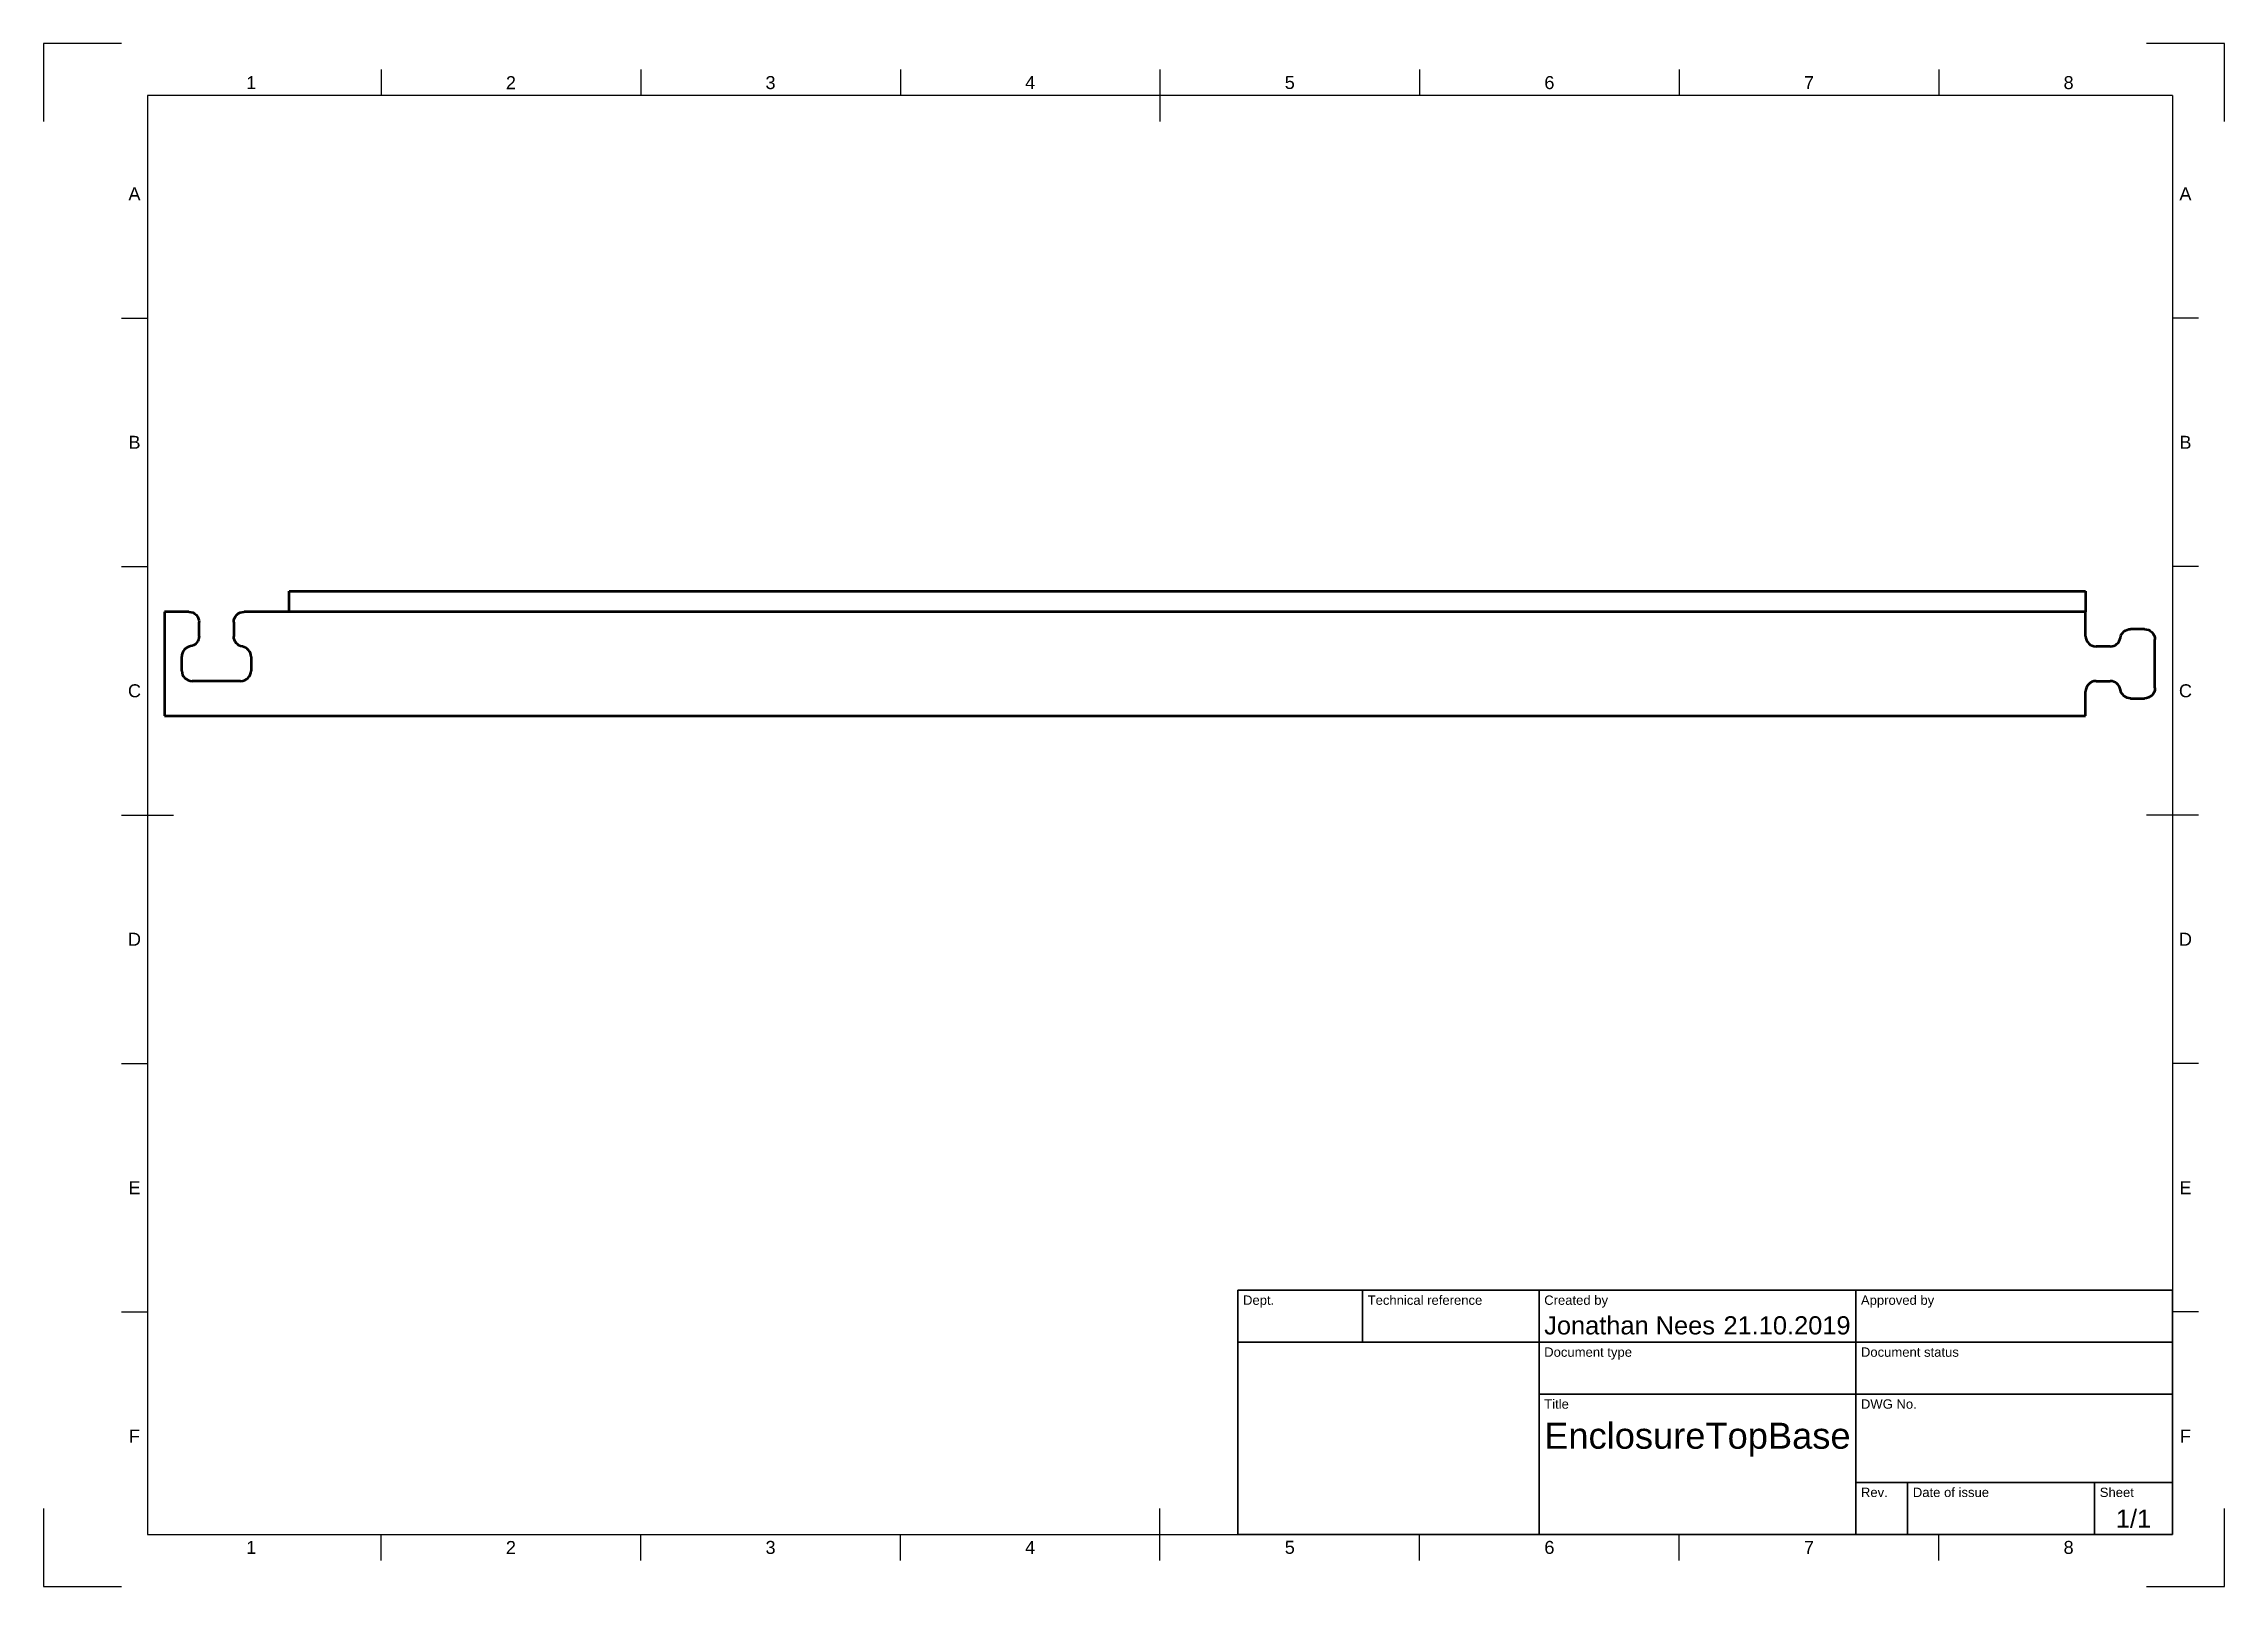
# Model space of a CAD drawing. Header units: millimetres. Extents: x 0 to 420, y 0 to 297.
import ezdxf
from ezdxf.enums import TextEntityAlignment as Align

# ---------------------------------------------------------------- set-up
doc = ezdxf.new("R2010")
doc.units = ezdxf.units.MM
doc.header["$LTSCALE"] = 0.75
for name, color, linetype, lineweight in [('Border', 7, 'Continuous', 25), ('TitleBlock', 7, 'Continuous', 35), ('Visible', 7, 'Continuous', 50)]:
    doc.layers.add(name, color=color, linetype=linetype, lineweight=lineweight)
doc.styles.add('FusionTitle', font='')
doc.styles.get('FusionTitle').set_extended_font_data('Arial Unicode MS')

# ---------------------------------------------------------------- blocks, each defined once
blk = doc.blocks.new('ISO_A3_SHEET')
at = {"layer": 'Border'}
for p, q in [((15, 297), (0, 297)), ((0, 297), (0, 282)), ((420, 297), (405, 297)), ((420, 282), (420, 297)), ((65, 292), (65, 287)), ((115, 292), (115, 287)), ((165, 292), (165, 287)), ((215, 292), (215, 282)), ((265, 292), (265, 287)), ((315, 292), (315, 287)), ((365, 292), (365, 287)), ((410, 287), (20, 287)), ((20, 287), (20, 10)), ((410, 287), (410, 10)), ((15, 244.16666), (20, 244.16666)), ((415, 244.16666), (410, 244.16666)), ((15, 196.33333), (20, 196.33333)), ((415, 196.33333), (410, 196.33333)), ((15, 148.5), (25, 148.5)), ((415, 148.5), (405, 148.5)), ((15, 100.66667), (20, 100.66667)), ((415, 100.66667), (410, 100.66667)), ((15, 52.83334), (20, 52.83334)), ((415, 52.83334), (410, 52.83334)), ((0, 15), (0, 0)), ((215, 5), (215, 15)), ((420, 0), (420, 15)), ((20, 10), (410, 10)), ((65, 5), (65, 10)), ((115, 5), (115, 10)), ((165, 5), (165, 10)), ((265, 5), (265, 10)), ((315, 5), (315, 10)), ((365, 5), (365, 10)), ((0, 0), (15, 0)), ((405, 0), (420, 0))]:
    blk.add_line(p, q, dxfattribs=at)
at = {"layer": 'Border', "style": 'FusionTitle'}
for s, p in [('1', (40, 289.5)), ('2', (90, 289.5)), ('3', (140, 289.5)), ('4', (190, 289.5)), ('5', (240, 289.5)), ('6', (290, 289.5)), ('7', (340, 289.5)), ('8', (390, 289.5)), ('A', (17.5, 268.08333)), ('A', (412.5, 268.08333)), ('B', (17.5, 220.25)), ('B', (412.5, 220.25)), ('C', (17.5, 172.41667)), ('C', (412.5, 172.41667)), ('D', (17.5, 124.58334)), ('D', (412.5, 124.58334)), ('E', (17.5, 76.75001)), ('E', (412.5, 76.75001)), ('F', (17.5, 28.91668)), ('F', (412.5, 28.91668)), ('1', (40, 7.5)), ('2', (90, 7.5)), ('3', (140, 7.5)), ('4', (190, 7.5)), ('5', (240, 7.5)), ('6', (290, 7.5)), ('7', (340, 7.5)), ('8', (390, 7.5))]:
    blk.add_text(s, height=2.5, dxfattribs=at).set_placement(p, align=Align.MIDDLE)
blk = doc.blocks.new('ISO_TITLEBLOCK')
at = {"layer": 'TitleBlock'}
for p, q in [((0, 47), (-180, 47)), ((-180, 47), (-180, 0)), ((-156, 37), (-156, 47)), ((-122, 0), (-122, 47)), ((-61, 0), (-61, 47)), ((0, 0), (0, 47)), ((-180, 37), (0, 37)), ((-122, 27), (0, 27)), ((-61, 10), (0, 10)), ((-51, 0), (-51, 10)), ((-15, 0), (-15, 10)), ((-180, 0), (0, 0))]:
    blk.add_line(p, q, dxfattribs=at)
at = {"layer": 'TitleBlock', "style": 'FusionTitle'}
for s, p in [('Dept.', (-179, 46)), ('Technical reference', (-155, 46)), ('Created by', (-121, 46)), ('Approved by', (-60, 46)), ('Document type', (-121, 36)), ('Document status', (-60, 36)), ('Title', (-121, 26)), ('DWG No.', (-60, 26)), ('Rev.', (-60, 9)), ('Date of issue', (-50, 9)), ('Sheet', (-14, 9))]:
    blk.add_text(s, height=1.8, dxfattribs=at).set_placement(p, align=Align.TOP_LEFT)
for tag, p, height in [('DEPT', (-179, 38.5), 3.5), ('TECHNICAL_REFERENCE', (-155, 38.5), 3.5), ('CREATED_BY', (-121, 38.5), 3.5), ('APPROVED_BY', (-60, 38.5), 3.5), ('DOCUMENT_TYPE', (-121, 28.5), 3.5), ('DOCUMENT_STATUS', (-60, 28.5), 3.5), ('TITLE_1', (-121, 16.5), 5), ('TITLE_2', (-121, 9), 5), ('TITLE_3', (-121, 1.5), 5), ('DATE_OF_ISSUE', (-50, 1.5), 3.5)]:
    blk.add_attdef(tag, p, '', height=height, dxfattribs=at)
for tag, p in [('CREATED_DATE', (-62, 38.5)), ('APPROVED_DATE', (-1, 38.5))]:
    blk.add_attdef(tag, text='', height=3.5, dxfattribs=at).set_placement(p, align=Align.RIGHT)
for tag, height, p in [('DRAWING_NUMBER', 5, (-30.5, 16.6)), ('REV', 3.5, (-56, 3.1)), ('SHEET', 3.5, (-7.5, 3.1))]:
    blk.add_attdef(tag, text='', height=height, dxfattribs=at).set_placement(p, align=Align.MIDDLE)

msp = doc.modelspace()

# ---------------------------------------------------------------- linework, layer by layer
at = {"layer": 'Visible'}
for p, q in [((47.281908, 191.616615), (393.281908, 191.616615)), ((47.281908, 187.616615), (47.281908, 191.616615)), ((393.281908, 191.616615), (393.281908, 187.616615)), ((27.948575, 187.616615, 8), (23.281908, 187.616615, 8)), ((23.281908, 187.616615, 8), (23.281908, 167.616615, 8)), ((29.948575, 182.949948, 8), (29.948575, 185.616615, 8)), ((36.615241, 185.616615, 8), (36.615241, 182.894001, 8)), ((393.281908, 187.616615, 8), (38.615241, 187.616615, 8)), ((393.281908, 182.949948, 8), (393.281908, 187.616615, 8)), ((398.004521, 180.949948, 8), (395.281908, 180.949948, 8)), ((404.615241, 184.283281, 8), (401.948575, 184.283281, 8)), ((406.615241, 172.949948, 8), (406.615241, 182.283281, 8)), ((26.615241, 176.283281, 8), (26.615241, 179.005895, 8)), ((39.948575, 178.949948, 8), (39.948575, 176.283281, 8)), ((37.948575, 174.283281, 8), (28.615241, 174.283281, 8)), ((393.281908, 167.616615, 8), (393.281908, 172.283281, 8)), ((395.281908, 174.283281, 8), (398.004521, 174.283281, 8)), ((401.948575, 170.949948, 8), (404.615241, 170.949948, 8)), ((23.281908, 167.616615, 8), (393.281908, 167.616615, 8))]:
    msp.add_line(p, q, dxfattribs=at)
at = {"layer": 'Visible', "extrusion": (0, 0, -1)}
for centre, start, end in [((-27.948575, 185.616615, -8), 90, 180), ((-38.615241, 185.616615, -8), 0, 90), ((-27.948575, 182.949948, -8), 180, 260.405932), ((-38.615241, 182.894001, -8), 279.594068, 0), ((-401.948575, 182.283281, -8), 9.594068, 90), ((-404.615241, 182.283281, -8), 90, 180), ((-401.948575, 172.949948, -8), 270, 350.405932), ((-404.615241, 172.949948, -8), 180, 270)]:
    msp.add_arc(centre, 2, start, end, dxfattribs=at)
at = {"layer": 'Visible'}
for centre, start, end in [((28.615241, 179.005895, 8), 99.594068, 180), ((37.948575, 178.949948, 8), 0, 80.405932), ((395.281908, 182.949948, 8), 180, 270), ((398.004521, 182.949948, 8), 270, 350.405932), ((28.615241, 176.283281, 8), 180, 270), ((37.948575, 176.283281, 8), 270, 0), ((395.281908, 172.283281, 8), 90, 180), ((398.004521, 172.283281, 8), 9.594068, 90)]:
    msp.add_arc(centre, 2, start, end, dxfattribs=at)

# ---------------------------------------------------------------- block references
at = {"layer": 'Border'}
msp.add_blockref('ISO_A3_SHEET', (0, 0), dxfattribs=at)
at = {"layer": 'TitleBlock'}
msp.add_blockref('ISO_TITLEBLOCK', (410, 10), dxfattribs=at).add_auto_attribs({'CREATED_DATE': '21.10.2019', 'SHEET': '1/1', 'TITLE_1': 'EnclosureTopBase', 'CREATED_BY': 'Jonathan Nees'})

doc.saveas('drawing.dxf')
